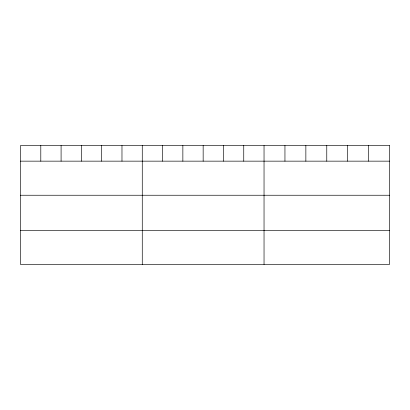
<?xml version="1.0" encoding="UTF-8"?>
<svg xmlns="http://www.w3.org/2000/svg" width="410" height="410" viewBox="0 0 410 410"><rect width="100%" height="100%" fill="white"/><g stroke="black" fill="none" stroke-linecap="round" stroke-linejoin="round"><path stroke-width="0.61" d="M20.5 161.15L389.5 161.15M20.5 195.242L389.5 195.242M20.5 230.364L389.5 230.364M368.59 145.545L368.59 161.15M347.68 145.545L347.68 161.15M326.77 145.545L326.77 161.15M305.86 145.545L305.86 161.15M284.95 145.545L284.95 161.15M264.04 145.545L264.04 264.455M243.745 145.545L243.745 161.15M223.45 145.545L223.45 161.15M203.155 145.545L203.155 161.15M182.86 145.545L182.86 161.15M162.565 145.545L162.565 161.15M142.27 145.545L142.27 264.455M121.975 145.545L121.975 161.15M101.68 145.545L101.68 161.15M81.385 145.545L81.385 161.15M61.09 145.545L61.09 161.15M40.795 145.545L40.795 161.15M389.5 145.545L20.5 145.545L20.5 264.455L389.5 264.455L389.5 145.545"/></g></svg>
